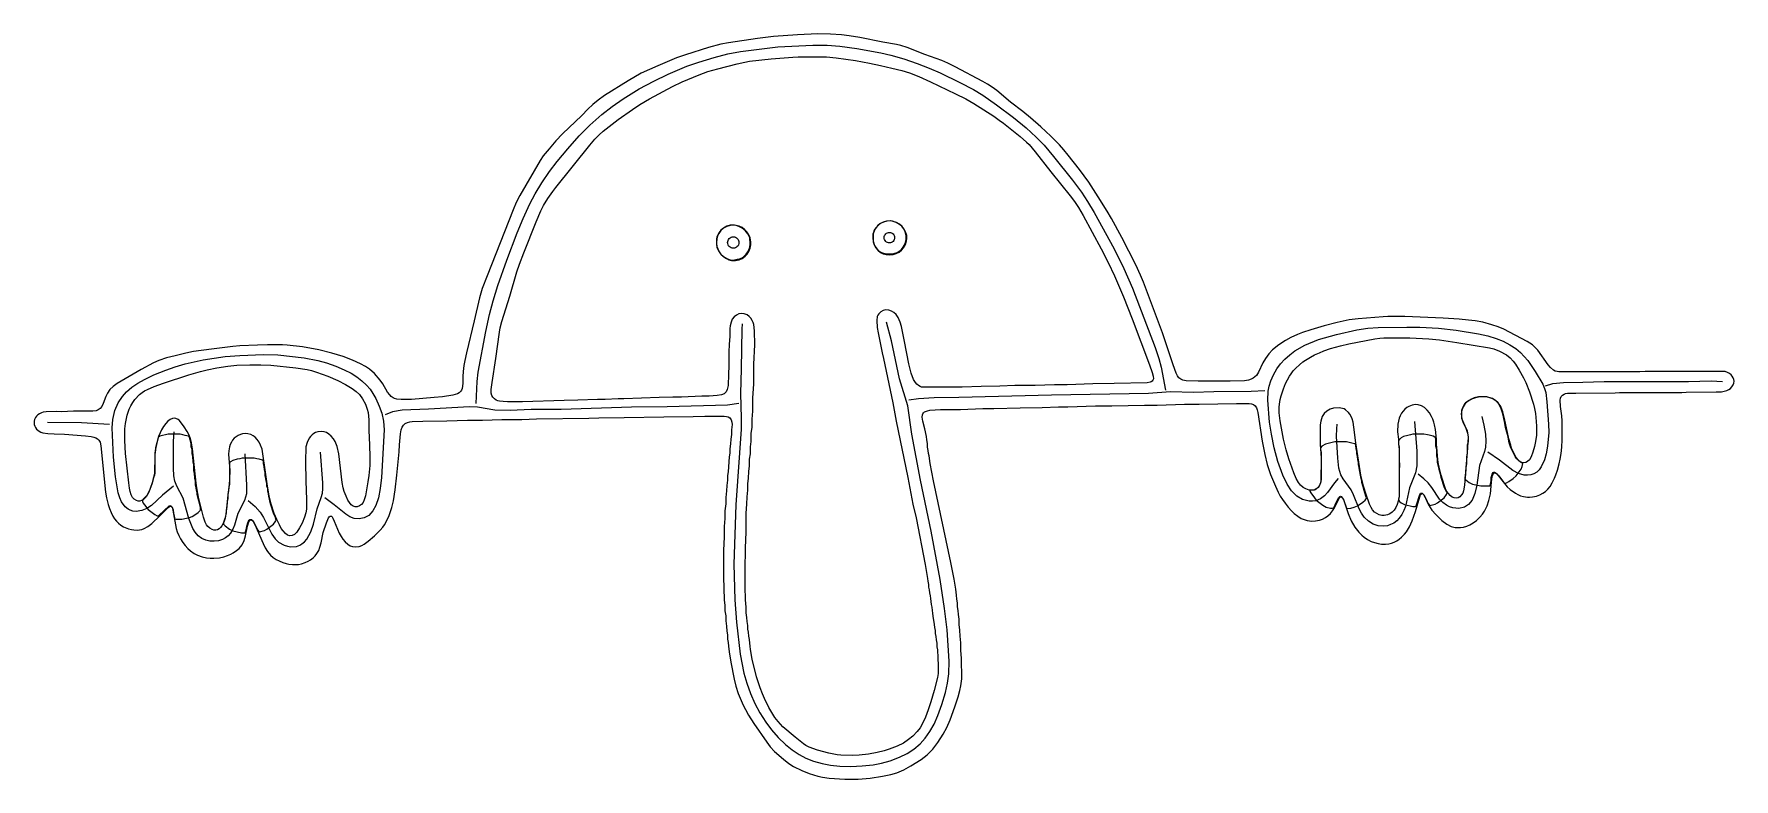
# Model space of a CAD drawing. Header units: millimetres. Extents: x 0 to 200, y 0 to 88.
import ezdxf

# ---------------------------------------------------------------- set-up
doc = ezdxf.new("R2010")
doc.units = ezdxf.units.MM
for name, color, linetype in [('CENTERLINE', 3, 'Continuous'), ('FILL_OUTSIDE', 6, 'Continuous'), ('INSIDE', 5, 'Continuous'), ('OUTSIDE', 1, 'Continuous')]:
    doc.layers.add(name, color=color, linetype=linetype)

msp = doc.modelspace()

# ---------------------------------------------------------------- linework, layer by layer
at = {"layer": 'CENTERLINE'}
for points in [[(52.0055, 44.1811), (52.1369, 46.7817), (52.2562, 47.8817), (53.1448, 52.6825), (53.5725, 54.6828), (54.0041, 56.2831), (54.5839, 58.0834), (55.6262, 61.0839), (56.8413, 64.2845), (57.5319, 65.9848), (58.3173, 67.6851), (58.9625, 68.8853), (59.7591, 70.1855), (60.6427, 71.4857), (61.5519, 72.6859), (62.8087, 74.1862), (64.1488, 75.6845), (65.4099, 76.9528), (66.808, 78.213), (68.0082, 79.1554), (69.3084, 80.0473), (71.2088, 81.2154), (72.9091, 82.1516), (74.6093, 82.964), (76.8097, 83.8818), (78.21, 84.3875), (80.0103, 84.9254), (81.6105, 85.335), (83.1108, 85.6384), (87.5115, 86.1798), (91.6122, 86.3774), (93.3125, 86.3626), (94.8128, 86.2347), (96.8131, 85.964), (99.6136, 85.4499), (100.8138, 85.1787), (102.3141, 84.7468), (103.9143, 84.2115), (105.3146, 83.6767), (106.6148, 83.1012), (108.9152, 81.98), (110.5155, 81.1385), (111.6157, 80.4816), (113.2159, 79.3655), (115.2163, 77.8597), (116.716, 76.6372), (117.9009, 75.5575), (118.8335, 74.5835), (119.9437, 73.286), (122.1714, 70.4855), (123.2163, 69.0853), (123.9427, 67.9851), (124.7196, 66.6849), (127.088, 62.3842), (128.218, 60.0838), (129.2299, 57.7834), (131.8942, 50.7822), (132.3415, 49.482), (132.6246, 48.4819), (133.1193, 45.7813)], [(83.3108, 53.5827), (83.2575, 52.9401), (83.2003, 48.2818), (83.103, 45.3642), (83.2005, 42.4872), (83.188, 41.1806), (82.5523, 32.279), (82.3229, 25.2778), (82.4421, 21.0771), (82.636, 18.4767), (83.0794, 14.676), (83.5064, 12.4757), (83.8476, 11.2754), (84.2791, 10.0752), (84.8107, 8.875), (85.3984, 7.7749), (86.0962, 6.6748), (86.7633, 5.7773), (87.5457, 4.8987), (88.4152, 4.0783), (89.212, 3.4314), (90.012, 2.892), (90.8121, 2.4717), (91.7123, 2.1155), (92.7124, 1.8221), (93.7126, 1.6246), (94.8128, 1.514), (96.113, 1.4851), (97.4132, 1.5433), (98.7135, 1.6803), (99.7136, 1.8716), (100.7138, 2.1525), (101.814, 2.5698), (102.7135, 3.0212), (103.5057, 3.5311), (104.26, 4.16), (104.8436, 4.7963), (105.3932, 5.577), (105.8863, 6.4747), (106.3322, 7.4748), (106.8199, 8.775), (107.2372, 10.1753), (107.4888, 11.2754), (107.6304, 12.3756), (107.659, 13.8759), (107.4417, 17.5765), (107.1284, 20.0769), (106.6086, 23.4775), (105.5309, 29.1785), (104.2952, 35.1795), (103.2726, 40.5804), (102.8169, 43.9029), (101.8262, 47.0814), (100.8828, 51.5812), (100.3137, 53.7827)], [(153.4228, 35.3796), (152.9934, 34.8747), (152.1855, 33.7321), (151.8426, 33.3343), (151.3589, 32.9644), (150.8067, 32.7455), (150.4174, 32.6885), (150.0217, 32.7003), (149.2322, 32.9133), (148.5751, 33.294), (147.924, 33.9272), (147.4169, 34.6851), (146.903, 35.7797), (146.3337, 37.3799), (145.889, 38.9802), (145.5725, 40.5804), (145.3719, 41.9807), (145.1654, 44.5917), (145.1845, 45.6289), (145.3072, 46.2558), (145.5111, 46.873), (145.825, 47.58), (146.2262, 48.279), (146.6573, 48.8678), (147.1676, 49.4303), (147.7328, 49.9427), (148.3237, 50.3879), (149.5221, 51.0777), (151.1224, 51.7254), (153.2227, 52.3187), (155.6231, 52.8577), (156.9234, 53.0458), (158.1236, 53.1482), (161.5241, 53.1822), (163.0244, 53.164), (165.2248, 53.0611), (167.3251, 52.8441), (169.9256, 52.4129), (171.0258, 52.1464), (172.0259, 51.8374), (172.826, 51.5189), (173.6249, 51.1124), (174.3157, 50.6625), (174.885, 50.1931), (175.7272, 49.2721), (176.609, 47.9816), (177.4965, 46.4814), (177.7098, 45.9814), (177.8528, 45.4813), (177.9954, 44.3811), (178.179, 41.7806), (178.2037, 40.7805), (178.0595, 39.1802), (177.8861, 38.2804), (177.6967, 37.5842), (177.3207, 36.7305), (177.0828, 36.3979), (176.7959, 36.12), (176.4652, 35.9137), (176.1018, 35.7883), (175.7183, 35.7433), (175.3252, 35.7702), (174.6349, 35.9606), (173.9624, 36.3111), (172.412, 37.5096), (171.0258, 38.4801)], [(16.3994, 34.4794), (15.134, 33.4001), (13.836, 32.21), (13.2782, 31.8336), (12.6945, 31.5891), (12.0027, 31.4923), (11.6134, 31.5413), (11.331, 31.6333), (11.0629, 31.7728), (10.739, 32.027), (10.2968, 32.6108), (10.0818, 33.0869), (9.9057, 33.6802), (9.579, 35.5796), (9.3497, 37.88), (9.1903, 41.3398), (9.2732, 42.3215), (9.5266, 43.3719), (9.8988, 44.2722), (10.3935, 45.0356), (10.8723, 45.565), (11.5148, 46.1147), (12.2009, 46.5829), (12.999, 47.0318), (14.099, 47.5544), (15.4993, 48.1303), (16.5995, 48.517), (17.7997, 48.865), (19.9, 49.3416), (22.5005, 49.723), (24.2008, 49.8426), (27.0012, 49.955), (28.7015, 49.9239), (31.8021, 49.5543), (33.4023, 49.2481), (34.4025, 48.9643), (35.5027, 48.5782), (36.5029, 48.1585), (37.3027, 47.7565), (37.9995, 47.3241), (38.5836, 46.8719), (39.1294, 46.3467), (39.53, 45.8711), (39.8679, 45.3789), (40.1988, 44.7799), (40.6115, 43.8704), (40.9247, 43.0426), (41.1362, 42.1026), (41.1899, 41.083), (40.9019, 35.4796), (40.7438, 34.1793), (40.5118, 33.0798), (40.2223, 32.1916), (39.881, 31.5497), (39.391, 31.0298), (38.8599, 30.7377), (38.265, 30.617), (37.6498, 30.6809), (37.151, 30.8686), (36.6812, 31.1544), (35.3017, 32.2831), (34.2025, 33.0792)], [(177.8269, 46.2814), (178.7033, 46.5558), (179.9289, 46.6715), (182.2277, 46.692), (184.7281, 46.7773), (194.6298, 46.784), (197.3083, 46.8624), (198.6305, 46.7815)], [(82.9108, 44.1811), (81.5886, 44.0133), (74.5093, 43.7878), (70.3086, 43.7704), (62.0072, 43.4965), (58.5066, 43.4724), (56.0062, 43.3868), (54.2055, 43.4313), (52.1672, 43.7535), (51.2273, 43.7933), (46.4045, 43.5195), (43.3064, 43.4263), (42.1801, 43.2263), (41.3037, 42.8808)], [(144.8213, 45.6813), (143.212, 45.5918), (138.8203, 45.5745), (136.4199, 45.4917), (133.6938, 45.5512), (131.12, 45.3904), (119.717, 45.1707), (108.8152, 44.8917), (105.9147, 44.8681), (104.0516, 44.7592), (102.9142, 44.5811)], [(162.4243, 42.0807), (162.6961, 38.58), (162.7024, 36.8669), (162.519, 36.0368), (161.8192, 34.2826), (161.35, 32.0813), (161.1712, 31.5894), (160.9299, 31.1157), (160.6165, 30.6813), (160.314, 30.3794), (159.9726, 30.1304), (159.6031, 29.9414), (159.2166, 29.8158), (158.7225, 29.7498), (158.1258, 29.8046), (157.5379, 30.0073), (156.9823, 30.3575), (156.4956, 30.8346), (156.1627, 31.295), (155.8941, 31.7824), (155.2224, 33.463), (154.9508, 34.0267), (154.0008, 35.3457), (153.7459, 35.8055), (153.5195, 36.5822), (153.3972, 37.7799), (153.2471, 40.3639), (153.2584, 41.2086), (153.3228, 41.7806)], [(170.3256, 42.6808), (170.5809, 41.6328), (170.7496, 40.5781), (170.8136, 39.7734), (170.7674, 39.0546), (170.6414, 38.5325), (170.0763, 36.8831), (169.7398, 34.5796), (169.5207, 33.5856), (169.2121, 32.8335), (168.7747, 32.2928), (168.2791, 31.987), (167.6184, 31.8467), (166.9311, 31.9207), (166.544, 32.0479), (166.1716, 32.2346), (165.7418, 32.55), (165.3657, 32.9457), (164.4477, 34.3297), (164.0322, 34.8409), (163.5153, 35.3332), (162.8244, 35.8796)], [(1.5969, 41.9807), (5.5976, 41.9651), (8.8982, 41.7806)], [(24.8009, 38.28), (25.0151, 34.5784), (24.9845, 33.5745), (24.7515, 32.7836), (23.9879, 31.2604), (23.5822, 29.8835), (23.3965, 29.4013), (23.1343, 28.9532), (22.8608, 28.6405), (22.5367, 28.3847), (22.1755, 28.1931), (21.6943, 28.0422), (21.1998, 27.9802), (20.7037, 28.002), (20.2155, 28.113), (19.7506, 28.3236), (19.3304, 28.6369), (18.9742, 29.0376), (18.6869, 29.4959), (18.2079, 30.679), (17.5581, 33.0529), (16.81, 34.4762), (16.5719, 35.0697), (16.4512, 35.674), (16.4036, 36.579), (16.41, 39.743), (16.4995, 40.8805)], [(25.2009, 32.7791), (26.0248, 32.0593), (26.5898, 31.4178), (26.9961, 30.7652), (27.9843, 28.7984), (28.3834, 28.2605), (28.7815, 27.8836), (29.419, 27.5128), (29.8071, 27.3888), (30.2014, 27.3277), (30.8854, 27.3811), (31.2584, 27.5129), (31.5208, 27.6621), (31.8381, 27.9234), (32.1105, 28.2432), (32.5642, 29.0844), (32.8691, 29.9788), (33.3295, 31.7843), (33.797, 33.1268), (33.9304, 33.6497), (33.9932, 34.1665), (33.9938, 34.877), (33.7024, 38.4801)]]:
    msp.add_lwpolyline(points, dxfattribs=at)
for points in [[(101.2522, 63.7168), (101.2403, 63.5966), (101.2053, 63.481), (101.1483, 63.3744), (101.0717, 63.281), (100.9783, 63.2044), (100.8718, 63.1475), (100.7562, 63.1124), (100.6359, 63.1006), (100.5157, 63.1124), (100.4001, 63.1475), (100.2936, 63.2044), (100.2002, 63.281), (100.1236, 63.3744), (100.0666, 63.481), (100.0315, 63.5966), (100.0197, 63.7168), (100.0315, 63.837), (100.0666, 63.9526), (100.1236, 64.0592), (100.2002, 64.1525), (100.2936, 64.2292), (100.4001, 64.2861), (100.5157, 64.3212), (100.6359, 64.333), (100.7562, 64.3212), (100.8718, 64.2861), (100.9783, 64.2292), (101.0717, 64.1525), (101.1483, 64.0592), (101.2053, 63.9526), (101.2403, 63.837)], [(82.9391, 63.1424), (82.9263, 63.0121), (82.8883, 62.8868), (82.8266, 62.7714), (82.7435, 62.6702), (82.6424, 62.5872), (82.5269, 62.5255), (82.4017, 62.4875), (82.2714, 62.4747), (82.1412, 62.4875), (82.0159, 62.5255), (81.9005, 62.5872), (81.7993, 62.6702), (81.7162, 62.7714), (81.6545, 62.8868), (81.6165, 63.0121), (81.6037, 63.1424), (81.6165, 63.2726), (81.6545, 63.3979), (81.7162, 63.5133), (81.7993, 63.6145), (81.9005, 63.6975), (82.0159, 63.7592), (82.1412, 63.7972), (82.2714, 63.8101), (82.4017, 63.7972), (82.5269, 63.7592), (82.6424, 63.6975), (82.7435, 63.6145), (82.8266, 63.5133), (82.8883, 63.3979), (82.9263, 63.2726)]]:
    msp.add_lwpolyline(points, close=True, dxfattribs=at)
at = {"layer": 'FILL_OUTSIDE'}
for points in [[(81.5105, 65.0512), (81.1105, 64.8496), (80.812, 64.5844), (80.587, 64.2845), (80.3453, 63.7844), (80.3119, 63.5844), (80.3119, 62.8842), (80.3438, 62.6842), (80.4437, 62.3842), (80.6454, 61.9841), (80.812, 61.7842), (81.1105, 61.5175), (81.5105, 61.2619), (81.9106, 61.1174), (82.1106, 61.0855), (82.4107, 61.0938), (82.7107, 61.1742), (83.0108, 61.2189), (83.3108, 61.3606), (83.5109, 61.494), (83.801, 61.7841), (84.0692, 62.1841), (84.2012, 62.5842), (84.2442, 62.9843), (84.201, 63.6844), (84.176, 63.7844), (83.9761, 64.1845), (83.6775, 64.5746), (83.3108, 64.8512), (83.0108, 65.0081), (82.6107, 65.1511), (82.4107, 65.183), (81.9106, 65.1747)], [(100.3137, 65.6748), (99.9137, 65.5513), (99.5136, 65.3497), (99.3137, 65.183), (99.047, 64.8846), (98.8553, 64.5845), (98.7233, 64.1845), (98.7233, 63.2843), (98.8915, 62.7842), (99.147, 62.3857), (99.3151, 62.2176), (99.6136, 62.0176), (99.8136, 61.9176), (100.2137, 61.7939), (101.0138, 61.7939), (101.4139, 61.9176), (101.6139, 62.0176), (102.0124, 62.294), (102.1805, 62.4843), (102.3806, 62.7842), (102.4791, 62.9843), (102.6042, 63.4843), (102.6042, 63.9844), (102.4807, 64.3845), (102.2807, 64.7844), (102.0805, 65.0512), (101.8138, 65.2762), (101.4139, 65.5082), (101.0138, 65.6512), (100.8138, 65.6831)], [(169.4255, 44.8463), (168.8254, 44.5477), (168.4269, 44.2712), (168.3353, 44.1795), (168.2019, 43.981), (168.0019, 43.581), (167.9353, 43.3809), (167.9268, 42.6808), (167.9588, 42.4808), (168.0586, 42.1807), (168.3488, 41.5806), (168.5904, 40.9805), (168.7238, 40.2804), (168.7155, 39.6803), (168.627, 39.2802), (168.6238, 38.3801), (168.5269, 37.88), (168.5237, 37.0798), (168.4352, 36.6798), (168.4154, 35.7796), (168.3369, 35.4797), (168.3385, 35.3811), (168.3704, 35.2894), (168.4369, 35.2129), (168.8254, 34.9143), (169.2255, 34.7143), (170.2256, 34.4893), (171.2142, 34.491), (171.2809, 34.5244), (171.3158, 34.591), (171.3924, 34.8795), (171.4242, 35.0795), (171.4357, 35.4796), (171.5594, 35.8795), (171.661, 36.0663), (171.7359, 36.1231), (171.8275, 36.1231), (172.0259, 35.9778), (172.3161, 35.6796), (172.7594, 35.0796), (172.9277, 34.8927), (173.0262, 34.8345), (173.1261, 34.8261), (173.2261, 34.8578), (173.5262, 35.0143), (174.0261, 35.3878), (174.3596, 35.6895), (174.9498, 36.4797), (175.0916, 36.7798), (175.1481, 37.1365), (174.7264, 37.3899), (174.4364, 37.68), (174.303, 37.88), (173.7596, 38.9802), (173.5596, 39.5803), (173.4596, 39.9803), (173.4164, 40.2804), (173.1359, 41.3806), (173.0164, 42.0807), (172.7927, 42.9808), (172.5926, 43.581), (172.291, 44.181), (172.0258, 44.4712), (171.6259, 44.7393), (170.9257, 44.9713), (169.9256, 44.9713)], [(15.7993, 40.5706), (14.8009, 40.3454), (14.644, 40.2453), (14.6092, 40.1703), (14.309, 38.9802), (14.2892, 38.6801), (14.2089, 38.3801), (14.1975, 35.9797), (14.1655, 35.7796), (14.0324, 35.3796), (13.9656, 35.0795), (13.6225, 34.0793), (13.2639, 33.3792), (12.812, 32.8791), (12.7538, 32.7791), (12.7455, 32.6791), (12.8339, 32.4791), (13.4323, 31.7123), (14.1991, 31.1137), (14.4991, 30.9671), (14.5991, 30.9588), (14.6991, 31.0004), (15.8993, 32.1558), (15.9992, 32.189), (16.0977, 32.1558), (16.256, 31.9787), (16.3659, 31.6789), (16.4093, 31.2789), (16.4896, 30.9788), (16.5111, 30.6904), (16.5445, 30.6237), (16.7012, 30.5805), (17.3996, 30.5886), (18.2998, 30.7872), (18.5998, 30.904), (18.7998, 31.0137), (19.2998, 31.3872), (19.555, 31.6123), (19.5884, 31.6888), (19.5901, 31.979), (19.2097, 33.4792), (19.1902, 33.6793), (19.1098, 33.9793), (19.09, 34.2794), (19.0098, 34.5794), (18.99, 35.0795), (18.9097, 35.3796), (18.89, 35.9797), (18.8097, 36.2797), (18.79, 36.9798), (18.7097, 37.2799), (18.6899, 37.98), (18.6097, 38.28), (18.5899, 38.7801), (18.5097, 39.0802), (18.4899, 39.4803), (18.298, 40.1786), (18.2564, 40.2688), (18.1883, 40.3355), (17.7997, 40.447), (17.4996, 40.4902), (17.1996, 40.5706)], [(161.1241, 40.3038), (160.8242, 40.1454), (160.6356, 39.9787), (160.569, 39.8802), (160.5257, 39.6803), (160.5339, 39.3802), (160.6141, 39.0802), (160.6239, 33.4792), (160.6141, 33.2792), (160.5356, 32.9791), (160.5691, 32.7792), (160.6356, 32.6807), (160.8242, 32.514), (161.2241, 32.3139), (162.2243, 32.0889), (162.5128, 32.0906), (162.5809, 32.124), (162.6561, 32.2808), (163.0261, 33.4775), (163.0678, 33.5675), (163.1359, 33.6325), (163.226, 33.656), (163.323, 33.6325), (163.4895, 33.4775), (163.848, 32.7791), (163.9664, 32.4792), (164.1581, 32.2256), (164.2345, 32.2005), (164.8247, 32.3557), (165.1248, 32.5139), (165.8915, 33.1125), (166.1882, 33.4792), (166.2352, 33.5792), (166.2464, 33.6793), (165.9583, 34.2794), (165.5582, 35.4796), (165.4915, 35.7796), (165.3346, 36.2797), (165.315, 36.4797), (165.1347, 37.2799), (165.1149, 37.6799), (165.0346, 37.98), (165.0231, 38.7801), (164.9346, 39.1802), (164.923, 39.9802), (164.8797, 40.1703), (164.8131, 40.2453), (164.6245, 40.3454), (164.1246, 40.4707), (163.9246, 40.4902), (163.5245, 40.5788), (162.2243, 40.5706), (161.9242, 40.4902), (161.6242, 40.447)], [(151.9225, 39.4036), (151.5242, 39.1702), (151.3675, 38.98), (151.3356, 38.8801), (151.334, 38.7801), (151.4125, 38.4801), (151.4223, 35.2795), (151.3889, 34.9795), (151.2889, 34.6794), (151.1873, 34.4794), (150.9222, 34.1894), (150.6223, 34.0144), (150.5223, 33.9893), (150.1439, 33.9677), (150.1022, 33.9343), (150.1105, 33.8677), (150.199, 33.6791), (150.6306, 33.0793), (150.8557, 32.8125), (151.6225, 32.2139), (152.0225, 32.0138), (152.5226, 31.8888), (152.7211, 31.8808), (152.8877, 31.924), (152.9461, 31.9906), (153.0976, 32.279), (153.2993, 32.7791), (153.4577, 33.0789), (153.6243, 33.256), (153.7214, 33.2892), (153.8128, 33.256), (153.8879, 33.1757), (154.0895, 32.7791), (154.3564, 31.9808), (154.4581, 31.8338), (154.533, 31.8239), (154.923, 31.8887), (155.3231, 31.9874), (155.7232, 32.1556), (156.3231, 32.5874), (156.5897, 32.8125), (156.7117, 32.9807), (156.7464, 33.0793), (156.7436, 33.1792), (156.4567, 34.0793), (156.3899, 34.3794), (156.233, 34.8795), (156.2135, 35.0795), (156.133, 35.3796), (156.1135, 35.5796), (155.9331, 36.3797), (155.9133, 36.6798), (155.8331, 36.9798), (155.8133, 37.2799), (155.7331, 37.5799), (155.7133, 37.98), (155.633, 38.28), (155.6133, 38.5801), (155.533, 38.8801), (155.5115, 39.2785), (155.4781, 39.3686), (155.4115, 39.4354), (155.023, 39.5469), (154.723, 39.59), (154.4229, 39.6704), (154.2229, 39.6802), (153.0227, 39.6704), (152.7227, 39.59), (152.4226, 39.5469)], [(23.4006, 37.5033), (23.1122, 37.3449), (23.0456, 37.2699), (23.0122, 37.1783), (22.9907, 34.6794), (22.9104, 34.3794), (22.8907, 33.8793), (22.8104, 33.5792), (22.7906, 32.9791), (22.7104, 32.6791), (22.6906, 31.979), (22.6104, 31.6789), (22.5906, 31.2789), (22.5102, 30.9788), (22.467, 30.6788), (22.3022, 30.1803), (22.2789, 30.012), (22.322, 29.9454), (22.5008, 29.7869), (23.0006, 29.4134), (23.4006, 29.2133), (24.4008, 28.9884), (24.7893, 28.9901), (24.856, 29.0235), (24.8909, 29.0901), (24.9911, 29.4785), (25.0343, 29.7786), (25.1792, 30.2785), (25.311, 30.467), (25.4026, 30.532), (25.501, 30.5555), (25.5994, 30.532), (25.7661, 30.377), (26.3262, 29.2803), (26.4361, 29.1251), (26.5112, 29.1), (27.1013, 29.2552), (27.4013, 29.4134), (28.1681, 30.012), (28.3913, 30.2788), (28.455, 30.3787), (28.48, 30.4787), (28.3681, 30.8788), (28.2348, 31.1788), (27.8348, 32.379), (27.6112, 33.2792), (27.5915, 33.5792), (27.5112, 33.8793), (27.4914, 34.1793), (27.4112, 34.4794), (27.3914, 34.7795), (27.3112, 35.0795), (27.2914, 35.3796), (27.2112, 35.6796), (27.1914, 36.0797), (27.1111, 36.3797), (27.0914, 36.7798), (27.0111, 37.0798), (26.9896, 37.3782), (26.9562, 37.4683), (26.8896, 37.5351), (26.5012, 37.6466), (26.2011, 37.6897), (25.9011, 37.7701), (25.701, 37.7798), (24.5008, 37.7701), (24.2008, 37.6897), (23.9007, 37.6466)]]:
    msp.add_lwpolyline(points, close=True, dxfattribs=at)
at = {"layer": 'INSIDE'}
for points in [[(84.186, 84.4792), (86.7114, 84.7557), (89.2868, 84.9587), (89.912, 84.9876), (93.2375, 84.9849), (94.3877, 84.8721), (96.6631, 84.561), (98.2884, 84.2601), (99.5886, 83.988), (100.9388, 83.673), (102.089, 83.3807), (102.9892, 83.1095), (104.0894, 82.6668), (105.4646, 82.0479), (108.4151, 80.6557), (109.6153, 80.0522), (110.5655, 79.5158), (112.9409, 77.9967), (113.566, 77.5631), (114.0617, 77.185), (116.0164, 75.6123), (116.7663, 74.9717), (117.0738, 74.6611), (117.7711, 73.8361), (119.6235, 71.4607), (121.9017, 68.6352), (122.4122, 67.9601), (122.8849, 67.26), (123.4288, 66.3098), (125.5514, 62.3842), (126.3648, 60.8089), (127.1105, 59.2336), (128.1587, 56.7582), (129.1928, 54.1578), (131.2417, 48.7318), (131.5602, 47.8317), (131.6703, 47.4316), (131.6921, 47.1066), (131.6373, 46.958), (131.553, 46.8436), (131.4417, 46.755), (131.3189, 46.6993), (130.9439, 46.6348), (127.0683, 46.5329), (124.5679, 46.4992), (121.5673, 46.408), (120.0671, 46.4055), (117.7917, 46.3329), (115.3913, 46.3049), (113.641, 46.2329), (111.4406, 46.2049), (109.1902, 46.1323), (106.7148, 46.1043), (104.6645, 46.107), (104.4144, 46.1295), (104.2394, 46.1872), (104.0403, 46.3061), (103.8522, 46.4678), (103.6885, 46.6571), (103.4868, 47.0315), (103.2015, 47.7817), (102.9097, 48.8568), (102.4055, 51.4823), (102.2742, 52.2824), (102.0697, 53.2576), (101.918, 53.7577), (101.6535, 54.3328), (101.4246, 54.6576), (101.1637, 54.912), (100.8888, 55.0832), (100.5638, 55.1887), (100.1887, 55.2036), (99.9137, 55.1455), (99.6159, 54.9907), (99.3797, 54.7561), (99.2726, 54.5828), (99.2138, 54.4328), (99.1657, 53.9577), (99.195, 53.1326), (99.3064, 52.5075), (99.7798, 50.1571), (99.9408, 49.507), (101.0222, 44.2811), (101.4361, 42.1307), (102.794, 35.5046), (103.4103, 32.354), (103.7703, 30.7538), (104.8385, 25.2528), (105.1242, 23.6025), (105.1531, 23.2775), (105.2292, 22.9024), (105.2539, 22.5774), (105.3273, 22.2523), (105.3513, 21.9273), (105.4292, 21.5522), (105.4518, 21.2271), (105.5232, 20.9021), (105.5513, 20.552), (105.6199, 20.227), (105.6537, 19.8519), (105.7229, 19.5018), (105.7494, 19.1768), (105.9048, 18.1766), (105.929, 17.8516), (106.0031, 17.4765), (106.0294, 17.1264), (106.1006, 16.7764), (106.128, 16.3763), (106.2064, 15.9762), (106.2301, 15.5762), (106.3052, 15.2011), (106.3169, 14.276), (106.3633, 13.3508), (106.3637, 12.4006), (106.3038, 11.9506), (105.8946, 10.4003), (105.5243, 9.1001), (105.2119, 8.1499), (104.8732, 7.2748), (104.5292, 6.5246), (104.2367, 6.0246), (103.8991, 5.5745), (103.3892, 5.0579), (102.8892, 4.6502), (102.2891, 4.2381), (101.5639, 3.8551), (100.6138, 3.495), (100.0387, 3.3192), (99.1885, 3.1223), (98.1634, 2.9314), (97.0882, 2.8085), (96.238, 2.7755), (94.9128, 2.8022), (94.4877, 2.8481), (93.5126, 3.028), (92.1873, 3.3794), (91.2122, 3.7527), (90.8121, 3.9582), (90.5371, 4.13), (89.5369, 4.9285), (88.1118, 6.1575), (87.5507, 6.7497), (87.1708, 7.2498), (86.4498, 8.425), (85.929, 9.4751), (85.6894, 10.0252), (85.4216, 10.7254), (85.0133, 12.0256), (84.5051, 14.1009), (84.3009, 15.2511), (84.2724, 15.6262), (84.1963, 16.0013), (84.1728, 16.4263), (84.0961, 16.8264), (84.0756, 17.2765), (83.9996, 17.6515), (83.974, 18.0766), (83.8951, 18.5267), (83.8791, 19.0268), (83.7944, 19.5769), (83.7797, 20.227), (83.6868, 21.1021), (83.6853, 22.6524), (83.6609, 23.3275), (83.6855, 24.5277), (83.6865, 27.2032), (83.7844, 29.0535), (83.7881, 31.2789), (83.8816, 32.329), (83.8919, 33.2042), (83.9815, 33.9793), (83.992, 34.7544), (84.0778, 35.4046), (84.092, 36.1797), (84.181, 36.8798), (84.1924, 37.6549), (84.2779, 38.28), (84.2924, 39.0802), (84.3798, 39.7303), (84.3907, 40.7055), (84.48, 41.3806), (84.4904, 42.3557), (84.5817, 43.3059), (84.5882, 44.8812), (84.6851, 46.4814), (84.6875, 48.8318), (84.7855, 51.1072), (84.7829, 52.7575), (84.6753, 53.5076), (84.6061, 53.7327), (84.49, 53.9827), (84.3257, 54.2326), (84.1559, 54.4264), (83.8859, 54.6285), (83.5609, 54.7576), (83.2608, 54.7858), (82.9108, 54.7311), (82.6359, 54.6055), (82.376, 54.3964), (82.1524, 54.1077), (82.0065, 53.7827), (81.8981, 53.3326), (81.8652, 53.0076), (81.8584, 52.1074), (81.7899, 51.1322), (81.762, 50.2821), (81.7584, 48.6318), (81.6887, 47.6566), (81.6666, 46.3314), (81.5592, 45.8313), (81.4396, 45.5821), (81.3244, 45.4418), (81.2087, 45.3463), (80.8854, 45.1989), (80.3853, 45.1186), (79.4352, 45.0584), (78.585, 45.054), (76.1596, 44.9577), (75.1594, 44.954), (73.5342, 44.8834), (69.4085, 44.7576), (68.7083, 44.754), (67.2081, 44.6833), (66.3079, 44.679), (63.9825, 44.5833), (62.3573, 44.5539), (57.4814, 44.3826), (55.7061, 44.3814), (55.181, 44.4139), (54.756, 44.4697), (54.5809, 44.5127), (54.3809, 44.6016), (54.1598, 44.7543), (53.9764, 44.9577), (53.8734, 45.1562), (53.7983, 45.4313), (53.787, 45.8313), (53.8852, 46.6565), (54.3404, 49.482), (54.7674, 52.6075), (54.8599, 53.1076), (55.0546, 53.8577), (55.9832, 56.8332), (56.8156, 59.7087), (57.1156, 60.6088), (57.6204, 61.9341), (59.093, 65.5847), (59.6448, 66.8849), (59.9549, 67.485), (60.46, 68.3102), (61.0214, 69.1353), (61.394, 69.6354), (65.3751, 74.6112), (65.9721, 75.3114), (66.483, 75.8358), (66.958, 76.2578), (68.7083, 77.6102), (70.4086, 78.8176), (71.2838, 79.3968), (72.409, 80.0641), (75.1094, 81.5061), (76.2596, 82.041), (78.26, 82.8859), (79.2851, 83.2597), (80.4353, 83.5818), (82.7357, 84.1637), (83.6359, 84.3756)], [(146.626, 44.6811), (146.7376, 45.1062), (147.0035, 45.9063), (147.2511, 46.5315), (147.4607, 46.9815), (147.6888, 47.4066), (147.8847, 47.7067), (148.1367, 48.0316), (148.4413, 48.3639), (148.872, 48.7646), (149.2721, 49.0825), (149.5971, 49.3113), (150.1722, 49.6621), (150.6473, 49.9125), (151.2224, 50.1755), (151.7475, 50.3891), (152.5226, 50.661), (153.6978, 50.9948), (154.698, 51.213), (157.7485, 51.7944), (158.3486, 51.8905), (158.7987, 51.928), (160.749, 51.932), (161.8742, 51.9059), (164.0996, 51.8015), (165.3498, 51.701), (167.4001, 51.3945), (171.2508, 50.7461), (171.7259, 50.6193), (172.401, 50.3523), (173.2261, 49.9057), (173.6481, 49.5857), (174.0278, 49.1819), (174.2758, 48.8318), (174.7212, 48.1067), (175.2282, 47.2066), (175.4927, 46.6815), (175.9391, 45.5813), (176.4203, 44.106), (176.5385, 43.606), (176.6349, 43.0059), (176.7397, 42.0807), (176.7724, 41.5306), (176.7753, 40.9305), (176.7459, 40.4804), (176.6379, 39.7303), (176.5143, 39.1552), (176.328, 38.4801), (176.1265, 37.93), (175.9364, 37.5803), (175.7247, 37.3513), (175.5015, 37.2344), (175.1765, 37.2146), (175.0264, 37.2507), (174.9014, 37.3105), (174.6294, 37.5319), (174.3919, 37.83), (174.0957, 38.3551), (173.839, 38.9552), (173.7255, 39.2802), (173.5228, 40.0553), (172.9928, 42.4308), (172.7875, 43.2309), (172.5559, 43.831), (172.2646, 44.2557), (171.9509, 44.5476), (171.5759, 44.7745), (171.1508, 44.9182), (170.7507, 44.9767), (170.1256, 44.9686), (169.5755, 44.8592), (169.1004, 44.689), (168.7254, 44.4708), (168.3881, 44.1797), (168.1293, 43.806), (167.9761, 43.4309), (167.9059, 42.9808), (167.9243, 42.7058), (167.9939, 42.3807), (168.1059, 42.0557), (168.4489, 41.3056), (168.5801, 40.9555), (168.644, 40.7055), (168.7203, 40.2304), (168.6193, 38.4301), (168.4581, 36.6548), (168.3073, 34.5794), (168.1872, 33.9043), (168.0851, 33.6293), (167.9577, 33.43), (167.7498, 33.2273), (167.5502, 33.1113), (167.3251, 33.0618), (167.0751, 33.0918), (166.8502, 33.1911), (166.608, 33.3718), (166.3938, 33.6046), (166.2257, 33.8543), (166.0756, 34.1543), (165.9362, 34.5044), (165.537, 35.7796), (165.3137, 36.7048), (165.2152, 37.2549), (165.1187, 38.03), (165.0902, 38.6051), (165.0057, 39.4052), (164.9919, 39.9803), (164.8783, 41.1305), (164.779, 41.6806), (164.6917, 42.0057), (164.5727, 42.3557), (164.4262, 42.6808), (164.1916, 43.0809), (163.919, 43.4303), (163.5995, 43.7162), (163.2494, 43.9238), (162.8494, 44.047), (162.5243, 44.0769), (162.1493, 44.0113), (161.7492, 43.8617), (161.5241, 43.7255), (161.2747, 43.5222), (161.0649, 43.3057), (160.8796, 43.0559), (160.7142, 42.7558), (160.5888, 42.4558), (160.4373, 41.7806), (160.4298, 40.8805), (160.5161, 39.9803), (160.5358, 39.5303), (160.6208, 38.7551), (160.6249, 37.5049), (160.6486, 37.0298), (160.6243, 36.2297), (160.6218, 33.5542), (160.5922, 33.2542), (160.4933, 32.7041), (160.3634, 32.304), (160.2038, 31.954), (160.0037, 31.654), (159.7734, 31.4144), (159.5238, 31.2292), (159.2488, 31.1041), (158.8487, 31.0239), (158.5736, 31.031), (158.2486, 31.1045), (157.9735, 31.2332), (157.7252, 31.4148), (157.4858, 31.679), (157.3077, 31.954), (157.1187, 32.354), (156.7069, 33.4792), (156.4207, 34.4544), (156.1162, 35.7796), (155.5171, 39.5553), (155.2853, 41.4056), (155.184, 42.0057), (155.0761, 42.3807), (154.9523, 42.6808), (154.81, 42.9308), (154.6375, 43.1555), (154.2979, 43.4572), (154.1229, 43.5535), (153.9229, 43.6257), (153.5478, 43.6794), (152.8977, 43.6545), (152.4976, 43.523), (152.0976, 43.2873), (151.7906, 43.0043), (151.564, 42.6558), (151.4578, 42.4057), (151.3824, 42.1307), (151.3234, 41.6806), (151.3239, 39.3552), (151.4218, 37.805), (151.4058, 35.0295), (151.3177, 34.7294), (151.2155, 34.5044), (151.0787, 34.3071), (150.8963, 34.1359), (150.7223, 34.0352), (150.5473, 33.9862), (150.2722, 33.9787), (150.0222, 34.0041), (149.6221, 34.1398), (149.2971, 34.3218), (149.0086, 34.581), (148.764, 34.9045), (148.5029, 35.3545), (148.1975, 36.0547), (147.6272, 37.6799), (147.3224, 38.7301), (147.0176, 40.0053), (146.6122, 42.1557), (146.5042, 43.0809), (146.4968, 43.781), (146.5165, 44.106)], [(11.208, 43.5309), (11.384, 43.906), (11.6195, 44.3061), (11.8743, 44.6561), (12.4241, 45.2481), (12.7238, 45.4983), (12.9989, 45.6766), (13.3489, 45.8592), (14.124, 46.1844), (15.2242, 46.585), (18.1997, 47.5616), (19.575, 47.9684), (20.3751, 48.1743), (21.5253, 48.3786), (22.8005, 48.5793), (23.8507, 48.7025), (25.401, 48.7559), (26.7012, 48.7568), (27.8764, 48.7013), (30.8019, 48.391), (32.1521, 48.1867), (32.6522, 48.0687), (33.2523, 47.8853), (34.5525, 47.423), (35.7277, 46.9189), (36.6529, 46.4494), (37.428, 45.9698), (37.9031, 45.6071), (38.2811, 45.2518), (38.6557, 44.7562), (38.9856, 44.131), (39.2009, 43.5309), (39.3045, 43.1309), (39.4002, 42.2807), (39.4048, 41.0555), (39.4762, 39.2802), (39.5024, 37.905), (39.5012, 36.9048), (39.3942, 35.7046), (39.2887, 34.9795), (38.9901, 33.3292), (38.8565, 32.8541), (38.7115, 32.5542), (38.5219, 32.3152), (38.2781, 32.141), (38.0281, 32.0491), (37.7781, 32.049), (37.5531, 32.1273), (37.333, 32.2883), (37.1056, 32.5541), (36.9369, 32.8291), (36.7115, 33.3042), (36.5081, 33.8543), (36.3879, 34.2794), (36.2721, 34.9045), (35.8485, 38.255), (35.6582, 39.1302), (35.4245, 39.7053), (35.224, 40.0551), (34.9798, 40.3602), (34.7023, 40.6042), (34.4025, 40.7814), (34.1275, 40.8742), (33.8024, 40.9039), (33.4023, 40.8641), (33.1273, 40.774), (32.9276, 40.6619), (32.7349, 40.5139), (32.5337, 40.3048), (32.3808, 40.1054), (32.1251, 39.6053), (31.9894, 39.1052), (31.9277, 37.3549), (31.9793, 35.0545), (32.0771, 32.9041), (32.0737, 31.7789), (31.9923, 31.3289), (31.8326, 30.8288), (31.5468, 30.1287), (31.25, 29.5536), (30.9144, 29.0541), (30.6475, 28.7886), (30.3768, 28.6442), (30.1018, 28.6181), (29.8268, 28.7067), (29.5827, 28.8883), (29.3025, 29.2035), (29.0979, 29.5036), (28.8646, 29.9286), (28.5602, 30.5537), (28.2741, 31.2539), (27.9098, 32.329), (27.6766, 33.3292), (27.4801, 34.4544), (27.1906, 36.3797), (26.9409, 38.28), (26.8259, 38.8051), (26.6465, 39.3052), (26.4781, 39.6303), (26.2538, 39.9553), (26.0007, 40.2241), (25.776, 40.3983), (25.501, 40.5367), (25.1509, 40.6342), (24.8259, 40.655), (24.5258, 40.6302), (24.2758, 40.5581), (24.0257, 40.4446), (23.7757, 40.2893), (23.5545, 40.1015), (23.3637, 39.8803), (23.2165, 39.6553), (23.0746, 39.3552), (22.9868, 39.0802), (22.9116, 38.6301), (22.9009, 38.23), (23.0224, 36.3047), (23.018, 35.3045), (22.9684, 34.6794), (22.8103, 33.4542), (22.6566, 31.8289), (22.5622, 31.1538), (22.4742, 30.7038), (22.3766, 30.3537), (22.2584, 30.0536), (22.1093, 29.779), (21.9595, 29.5881), (21.7743, 29.43), (21.5753, 29.3243), (21.4003, 29.2856), (21.1753, 29.2917), (20.9502, 29.3545), (20.6752, 29.5095), (20.4567, 29.705), (20.2854, 29.9286), (20.1373, 30.2287), (19.9511, 30.8038), (19.3578, 33.1542), (19.1788, 34.0293), (19.0634, 34.8045), (18.6306, 38.8801), (18.523, 39.5803), (18.3816, 40.1554), (18.2213, 40.5554), (18.0316, 40.9055), (17.6731, 41.4556), (17.2455, 42.0304), (17.0783, 42.2201), (16.9435, 42.3277), (16.6745, 42.4473), (16.4995, 42.4862), (16.2994, 42.445), (16.0246, 42.3089), (15.764, 42.0996), (15.5099, 41.8296), (15.2428, 41.4806), (15.0058, 41.1055), (14.8309, 40.7555), (14.6639, 40.3054), (14.4864, 39.7053), (14.2716, 38.6801), (14.2022, 37.955), (14.1726, 36.0797), (14.1397, 35.7546), (13.8464, 34.7044), (13.4976, 33.7793), (13.345, 33.4792), (13.184, 33.2292), (12.995, 33.0076), (12.8237, 32.8624), (12.6488, 32.7694), (12.4488, 32.7201), (12.2737, 32.7197), (12.0737, 32.7719), (11.8006, 32.927), (11.6075, 33.1299), (11.446, 33.4292), (11.3176, 33.8293), (11.2311, 34.2294), (11.139, 34.8545), (10.7539, 38.3301), (10.6749, 39.8303), (10.6835, 41.2055), (10.7495, 41.8307), (10.864, 42.4308), (10.9619, 42.8058)]]:
    msp.add_lwpolyline(points, close=True, dxfattribs=at)
at = {"layer": 'OUTSIDE'}
for points in [[(0, 41.9057), (0.0211, 41.7306), (0.0892, 41.5306), (0.1821, 41.3558), (0.3128, 41.1854), (0.6218, 40.9295), (0.8218, 40.8286), (1.0468, 40.7518), (1.6469, 40.6608), (2.372, 40.6086), (3.5723, 40.5729), (6.0727, 40.3733), (6.7228, 40.2958), (7.0478, 40.2319), (7.2729, 40.1523), (7.4723, 40.0313), (7.634, 39.8783), (7.78, 39.6303), (7.8752, 39.2302), (8.414, 33.7543), (8.5284, 33.0792), (8.7191, 32.304), (8.8652, 31.854), (9.0765, 31.3539), (9.2782, 30.9538), (9.4811, 30.6287), (9.6891, 30.3538), (9.9237, 30.1119), (10.1984, 29.8855), (10.5234, 29.6778), (11.1235, 29.4415), (11.4736, 29.351), (11.7486, 29.31), (12.1737, 29.305), (12.4238, 29.3265), (12.6738, 29.3817), (12.9739, 29.492), (13.3989, 29.7163), (13.849, 30.057), (14.8214, 30.9577), (15.7758, 31.9702), (15.9491, 32.0906), (16.0938, 32.0966), (16.1778, 32.0388), (16.2432, 31.9515), (16.3497, 31.6539), (16.6381, 29.9286), (16.7323, 29.5036), (16.8597, 29.1035), (17.0344, 28.6784), (17.2536, 28.2533), (17.5002, 27.8533), (17.7756, 27.4782), (18.0999, 27.1297), (18.4248, 26.8423), (18.8499, 26.5556), (19.2249, 26.3598), (19.8, 26.1497), (20.2751, 26.0353), (20.7252, 25.9838), (21.1502, 25.9823), (21.8254, 26.0461), (22.3505, 26.1669), (22.7505, 26.2987), (23.1506, 26.4654), (23.4506, 26.6283), (23.8257, 26.8792), (24.1196, 27.1329), (24.479, 27.5782), (24.7218, 28.0783), (24.8787, 28.6034), (25.1239, 29.7536), (25.2711, 30.2531), (25.3382, 30.3714), (25.4129, 30.4472), (25.503, 30.4851), (25.5746, 30.4801), (25.6668, 30.431), (25.7667, 30.3258), (25.9878, 29.9536), (26.9572, 27.7032), (27.197, 27.2032), (27.4652, 26.7781), (27.828, 26.3554), (28.1514, 26.0769), (28.5015, 25.8371), (28.8266, 25.6627), (29.2766, 25.4724), (29.6767, 25.3494), (29.9767, 25.2895), (30.4268, 25.2338), (30.8519, 25.2282), (31.1269, 25.2468), (31.452, 25.3217), (31.9021, 25.4739), (32.2521, 25.6398), (32.5272, 25.8088), (32.8272, 26.0402), (33.0697, 26.2782), (33.2687, 26.528), (33.4958, 26.9031), (33.6399, 27.2782), (33.7762, 27.8033), (34.0312, 29.0035), (34.3984, 30.1537), (34.6438, 30.7283), (34.7445, 30.8679), (34.8301, 30.9322), (34.8984, 30.9483), (34.9858, 30.9191), (35.0632, 30.8461), (35.1576, 30.7034), (35.3325, 30.3287), (35.8974, 28.9535), (36.1256, 28.5284), (36.3262, 28.2283), (36.6046, 27.9037), (36.9029, 27.6362), (37.203, 27.4631), (37.478, 27.374), (37.8281, 27.3349), (38.2532, 27.3832), (38.5532, 27.4761), (38.8533, 27.6343), (39.3283, 27.992), (40.0535, 28.6382), (40.7391, 29.3032), (41.0537, 29.6536), (41.2465, 29.9286), (41.4817, 30.3287), (41.7827, 31.0038), (42.1123, 31.954), (42.2935, 32.7291), (42.489, 34.0543), (42.6909, 35.7796), (42.9731, 38.5051), (43.0098, 39.3302), (43.108, 40.6304), (43.1971, 41.0805), (43.3102, 41.4056), (43.4704, 41.6533), (43.6795, 41.8377), (43.9541, 41.9678), (44.2042, 42.033), (44.5042, 42.0734), (45.7544, 42.1292), (48.5549, 42.1567), (51.0053, 42.2298), (52.7806, 42.2317), (55.056, 42.3043), (57.4064, 42.3317), (59.1317, 42.3798), (65.2578, 42.4567), (66.458, 42.5048), (69.4335, 42.5317), (74.0843, 42.6298), (77.5599, 42.6567), (78.9101, 42.7052), (81.1855, 42.7035), (81.4605, 42.6732), (81.6604, 42.614), (81.854, 42.491), (82.0174, 42.2805), (82.1087, 42.0057), (82.1328, 41.7306), (82.0666, 41.0805), (82.0537, 40.5304), (81.9707, 39.9803), (81.9538, 39.4552), (81.873, 38.8801), (81.852, 38.3551), (81.7914, 37.93), (81.6541, 36.1547), (81.5941, 35.7296), (81.5774, 35.1795), (81.4919, 34.5544), (81.4795, 33.9043), (81.3899, 33.1292), (81.3796, 32.404), (81.2899, 31.5789), (81.2796, 30.6537), (81.1886, 29.7286), (81.1845, 28.4534), (81.1355, 26.9531), (81.1358, 23.7776), (81.1879, 21.0771), (81.2787, 20.427), (81.2917, 19.8019), (81.377, 19.2018), (81.3902, 18.6017), (81.477, 17.9766), (81.4947, 17.4015), (81.5694, 16.9514), (81.5949, 16.4513), (81.6644, 16.0513), (81.6958, 15.6262), (81.783, 14.9761), (81.9784, 13.7509), (82.381, 11.7505), (82.5796, 10.9254), (82.8587, 10.0502), (83.4469, 8.675), (83.695, 8.1749), (84.0577, 7.5248), (84.6789, 6.5496), (86.2176, 4.3243), (86.6207, 3.7992), (87.1365, 3.2522), (88.1617, 2.3439), (88.8118, 1.8386), (89.3619, 1.4859), (90.337, 0.9946), (91.1872, 0.6357), (92.2123, 0.3248), (92.7624, 0.2171), (93.5626, 0.1047), (95.3879, 0.0007), (96.9632, 0), (98.3634, 0.1136), (99.8136, 0.3193), (100.7888, 0.5139), (101.5139, 0.7165), (102.3141, 1.0711), (103.1642, 1.5402), (104.3894, 2.3114), (105.0892, 2.8557), (105.7255, 3.4992), (106.334, 4.2993), (106.9454, 5.2744), (107.3755, 6.0746), (107.7795, 6.9747), (108.3474, 8.5), (108.7209, 9.6752), (108.9136, 10.4253), (109.0216, 10.9504), (109.1378, 11.8005), (109.1359, 14.226), (109.0461, 15.1261), (109.0358, 16.0263), (108.9464, 16.8014), (108.9356, 17.5265), (108.8466, 18.1766), (108.8316, 18.8267), (108.7506, 19.3518), (108.727, 19.8519), (108.6493, 20.277), (108.6327, 20.7521), (108.5669, 21.1521), (108.5329, 21.6522), (108.4487, 22.3523), (108.249, 23.5025), (107.8465, 25.4779), (105.824, 35.0795), (105.4308, 37.1299), (105.2963, 38.03), (105.2288, 38.3301), (105.2009, 38.6801), (105.1249, 39.0552), (105.1013, 39.5053), (105.0246, 39.9053), (104.9984, 40.3054), (104.807, 41.2305), (104.552, 42.1057), (104.495, 42.5808), (104.5319, 42.8558), (104.5808, 42.9801), (104.6608, 43.0991), (104.7686, 43.2002), (104.8899, 43.2723), (105.1145, 43.3467), (105.3896, 43.3963), (106.6398, 43.4766), (108.9902, 43.5074), (111.6157, 43.6045), (112.9409, 43.6069), (116.0164, 43.7045), (118.6168, 43.7324), (120.5422, 43.8045), (121.6424, 43.8075), (124.8679, 43.9051), (126.7932, 43.9066), (130.6439, 44.0051), (132.1191, 44.0075), (135.3697, 44.1051), (137.095, 44.107), (141.4707, 44.2057), (142.946, 44.205), (143.246, 44.1645), (143.4704, 44.0686), (143.656, 43.9219), (143.8058, 43.7058), (143.8979, 43.4559), (143.9741, 43.1559), (144.4936, 39.7803), (144.7935, 38.205), (145.0829, 37.0298), (145.4739, 35.8546), (146.0497, 34.4544), (146.3771, 33.7543), (146.6194, 33.3042), (146.8665, 32.9041), (147.1851, 32.4541), (147.5477, 32.004), (147.95, 31.5541), (148.2719, 31.2477), (148.672, 30.9211), (149.072, 30.6791), (149.4221, 30.5292), (149.7972, 30.4217), (150.3472, 30.357), (150.7473, 30.3708), (151.2224, 30.4477), (151.5725, 30.5832), (151.9225, 30.7737), (152.2225, 30.9885), (152.5101, 31.257), (152.7566, 31.5539), (152.9823, 31.904), (153.5322, 33.0512), (153.6617, 33.1849), (153.7275, 33.2062), (153.7959, 33.1962), (153.9205, 33.0976), (154.0421, 32.8791), (154.5892, 31.2539), (154.9652, 30.3787), (155.3872, 29.6536), (155.8532, 29.0535), (156.2232, 28.682), (156.4733, 28.4707), (156.8984, 28.1841), (157.2984, 27.973), (157.6985, 27.8213), (158.1486, 27.7018), (158.5236, 27.6576), (158.9987, 27.6554), (159.3738, 27.6943), (159.6988, 27.775), (160.0239, 27.8917), (160.3489, 28.051), (160.6234, 28.2386), (160.8969, 28.4686), (161.2377, 28.8288), (161.4546, 29.1035), (161.8084, 29.6786), (162.1347, 30.3787), (162.5248, 31.4789), (163.0281, 33.2292), (163.1337, 33.4741), (163.2576, 33.5895), (163.324, 33.595), (163.3906, 33.5686), (163.5359, 33.4031), (164.0328, 32.329), (164.247, 31.954), (164.4544, 31.6539), (164.902, 31.1288), (165.6248, 30.4409), (166.1999, 30.0056), (166.725, 29.7357), (167.2001, 29.6176), (167.8252, 29.6045), (168.1753, 29.6391), (168.5503, 29.7436), (168.9254, 29.9067), (169.3255, 30.1477), (169.7005, 30.4406), (170.0971, 30.8288), (170.3957, 31.1788), (170.6423, 31.5289), (170.9627, 32.154), (171.1702, 32.7791), (171.3394, 33.5792), (171.439, 34.4794), (171.4659, 34.9545), (171.563, 35.6046), (171.6508, 35.8772), (171.7077, 35.9652), (171.7849, 36.025), (171.925, 36.0239), (172.0878, 35.9), (172.9872, 34.7795), (173.3276, 34.4047), (173.6762, 34.0789), (174.2763, 33.6344), (174.5764, 33.4736), (174.9014, 33.3398), (175.2515, 33.2365), (175.7016, 33.1646), (175.9516, 33.1603), (176.3017, 33.1988), (176.7517, 33.2947), (177.1518, 33.4319), (177.5269, 33.6246), (177.8247, 33.8348), (178.0965, 34.1058), (178.354, 34.4294), (178.6075, 34.8545), (178.8904, 35.4046), (179.0587, 35.8046), (179.2472, 36.3547), (179.4381, 37.1048), (179.5438, 37.6299), (179.6548, 38.3051), (179.7398, 39.0552), (179.7772, 39.9303), (179.7741, 42.1557), (179.7364, 42.7308), (179.5805, 43.856), (179.5558, 44.6061), (179.5912, 44.8312), (179.6701, 45.0057), (179.8075, 45.1698), (180.0024, 45.3031), (180.1773, 45.3627), (180.4024, 45.3941), (181.3775, 45.4303), (186.0283, 45.4569), (186.5284, 45.4809), (193.8547, 45.5066), (194.3547, 45.5307), (197.9053, 45.5572), (198.5305, 45.5878), (198.8305, 45.6361), (199.1556, 45.7302), (199.3805, 45.8373), (199.5771, 45.9773), (199.7501, 46.158), (199.8919, 46.3814), (199.9759, 46.6065), (200, 46.8315), (199.9698, 47.0315), (199.8961, 47.2316), (199.7926, 47.4055), (199.6495, 47.5678), (199.4555, 47.7161), (199.2306, 47.8359), (198.9555, 47.9463), (198.7555, 47.9787), (196.5051, 47.9813), (195.93, 47.9568), (189.5539, 47.9565), (188.9288, 47.9318), (179.4022, 47.9306), (179.1772, 47.9472), (178.9771, 48.0136), (178.7521, 48.1331), (178.4085, 48.4322), (178.1413, 48.7568), (176.9095, 50.4571), (176.6002, 50.8062), (176.2767, 51.0923), (175.6516, 51.4908), (172.9261, 52.9504), (172.251, 53.2344), (171.5259, 53.4746), (170.4507, 53.7529), (169.5505, 53.9242), (168.7504, 54.0237), (167.6502, 54.1291), (165.7749, 54.2534), (161.2741, 54.4327), (159.2738, 54.4322), (158.7237, 54.4035), (155.7982, 54.171), (154.723, 54.0357), (153.3228, 53.7335), (151.7975, 53.3283), (150.2222, 52.8597), (149.2471, 52.5359), (148.647, 52.3066), (147.8718, 51.9538), (147.2217, 51.6016), (146.4466, 51.0956), (145.7215, 50.5011), (145.279, 50.032), (144.8765, 49.482), (144.5874, 48.9819), (144.0615, 47.8817), (143.8275, 47.5069), (143.6453, 47.317), (143.4461, 47.1717), (143.196, 47.0447), (142.896, 46.9404), (142.3959, 46.8566), (140.7206, 46.8066), (140.1705, 46.8278), (139.7204, 46.8069), (136.97, 46.808), (135.5447, 46.856), (135.1447, 46.9334), (134.9198, 47.052), (134.7052, 47.2367), (134.5358, 47.4567), (134.3791, 47.7567), (134.0254, 48.7318), (133.1697, 51.3323), (132.7567, 52.5075), (130.5281, 58.4835), (130.1896, 59.3086), (129.6255, 60.5088), (127.9865, 63.7344), (126.7561, 65.9598), (126.2471, 66.8349), (125.2048, 68.5352), (124.0932, 70.2355), (122.9882, 71.7357), (121.675, 73.436), (121.1754, 74.0361), (120.6326, 74.6362), (119.642, 75.6571), (118.4418, 76.7769), (117.2416, 77.8262), (116.3415, 78.5557), (114.8912, 79.675), (113.2659, 81.0288), (112.7408, 81.4311), (112.1907, 81.7928), (111.6407, 82.103), (108.3901, 83.8177), (107.515, 84.2459), (106.7898, 84.5514), (104.7895, 85.2773), (102.7141, 86.0903), (101.989, 86.3361), (101.4889, 86.467), (99.8636, 86.73), (97.1632, 87.2726), (95.913, 87.4663), (94.9878, 87.5781), (93.6876, 87.6826), (92.2123, 87.687), (89.8119, 87.5826), (87.0115, 87.376), (85.1361, 87.1715), (81.7106, 86.6627), (80.7854, 86.4821), (79.3602, 86.091), (76.6347, 85.2399), (75.5845, 84.863), (73.4091, 83.952), (71.4338, 83.056), (69.9085, 82.1828), (67.1331, 80.4538), (66.3579, 79.9079), (65.758, 79.4022), (65.1757, 78.8499), (64.4326, 78.089), (62.1577, 75.9358), (61.391, 75.1113), (60.6041, 74.1862), (59.9206, 73.336), (59.5395, 72.7859), (57.1411, 68.6602), (56.7309, 67.8601), (56.3663, 67.0099), (53.2945, 59.2336), (52.7272, 57.7334), (52.4283, 56.6332), (51.8023, 53.9327), (50.883, 50.1571), (50.686, 49.2569), (50.5751, 48.6568), (50.4888, 47.9567), (50.4567, 47.3566), (50.4505, 46.5315), (50.3696, 45.9564), (50.3054, 45.7817), (50.1847, 45.6136), (50.0277, 45.4712), (49.8301, 45.353), (49.5551, 45.2411), (49.28, 45.171), (48.0548, 45), (47.0797, 44.8912), (44.4042, 44.6843), (43.179, 44.6567), (42.6789, 44.7057), (42.4289, 44.7802), (42.2538, 44.8636), (42.03, 45.0214), (41.848, 45.1975), (41.6057, 45.5314), (41.0556, 46.5064), (40.7391, 46.9565), (40.0459, 47.7256), (39.4784, 48.2306), (39.0033, 48.551), (38.4032, 48.8727), (37.453, 49.3026), (36.3778, 49.7276), (35.0526, 50.1379), (33.5274, 50.5056), (31.577, 50.8496), (29.8017, 51.0719), (29.2266, 51.1063), (27.4513, 51.1063), (26.3011, 51.0791), (24.2258, 50.9766), (23.3756, 50.8969), (20.9002, 50.5996), (18.7748, 50.3097), (17.8497, 50.1226), (16.5995, 49.8254), (15.5743, 49.5518), (14.6741, 49.2716), (14.049, 48.9852), (12.5988, 48.1877), (9.7983, 46.5493), (9.2982, 46.2094), (8.9116, 45.8313), (8.6358, 45.4313), (8.445, 45.0312), (8.144, 44.1811), (7.9771, 43.8314), (7.7894, 43.6002), (7.5479, 43.4381), (7.2979, 43.3522), (6.9228, 43.3091), (6.1977, 43.2815), (4.6474, 43.2794), (3.2472, 43.2318), (2.6471, 43.2421), (1.4469, 43.2015), (1.0968, 43.1643), (0.8968, 43.0996), (0.6468, 42.9755), (0.4492, 42.8447), (0.2931, 42.6988), (0.1718, 42.5304), (0.0668, 42.3057), (0.0114, 42.1057)], [(81.9106, 65.1558), (81.5105, 65.0354), (81.1355, 64.8307), (80.8198, 64.5571), (80.5553, 64.2095), (80.4214, 63.9344), (80.3172, 63.5844), (80.2894, 63.1593), (80.3418, 62.6092), (80.5126, 62.1841), (80.7577, 61.8093), (81.0357, 61.531), (81.4605, 61.2442), (81.7606, 61.1039), (82.0606, 61.0394), (82.5107, 61.0441), (82.9608, 61.1241), (83.3108, 61.2691), (83.6602, 61.5214), (83.9071, 61.7842), (84.1444, 62.1591), (84.266, 62.4592), (84.3292, 62.8592), (84.3283, 63.2093), (84.2648, 63.6844), (84.1076, 64.0344), (83.8772, 64.3844), (83.6343, 64.6475), (83.3108, 64.8923), (82.9608, 65.0621), (82.5857, 65.1597), (82.2356, 65.1841)], [(100.3387, 65.6569), (99.9387, 65.5457), (99.5886, 65.3646), (99.2456, 65.0983), (99.0106, 64.8095), (98.8278, 64.4845), (98.7055, 64.1344), (98.6751, 63.7094), (98.7096, 63.2343), (98.8352, 62.8592), (99.0348, 62.5092), (99.266, 62.2401), (99.5886, 61.9878), (99.9137, 61.8239), (100.2637, 61.7187), (100.6638, 61.6856), (101.0639, 61.722), (101.4389, 61.8371), (101.789, 62.0246), (102.0593, 62.239), (102.31, 62.5342), (102.5215, 62.9092), (102.6614, 63.3343), (102.6884, 63.5844), (102.6722, 63.9594), (102.5475, 64.3845), (102.3747, 64.7345), (102.1499, 65.0268), (101.8389, 65.3022), (101.4889, 65.5004), (101.0889, 65.6262), (100.7138, 65.6812)]]:
    msp.add_lwpolyline(points, close=True, dxfattribs=at)

doc.saveas('drawing.dxf')
